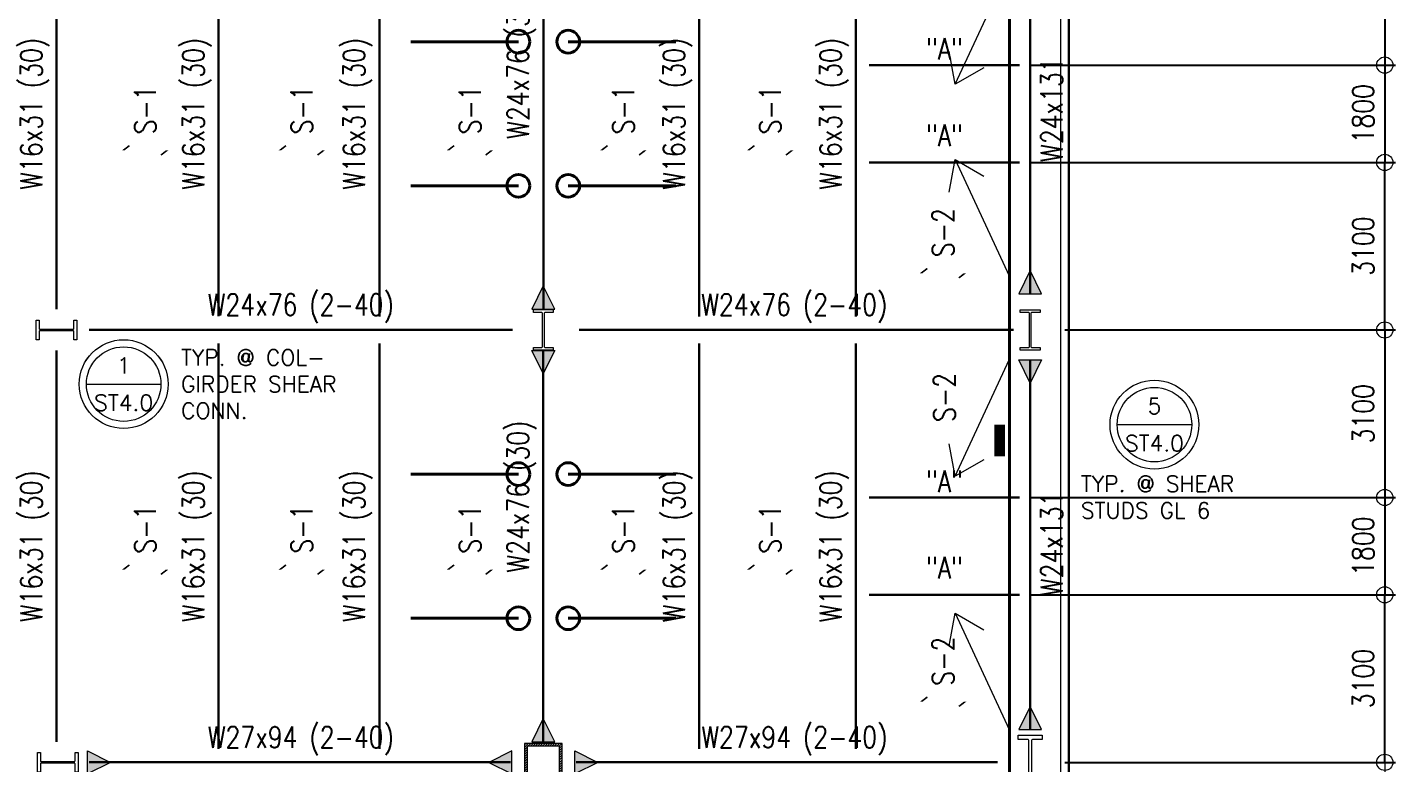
# Model space of a CAD drawing. Header units: millimetres. Extents: x 1506162 to 1722994, y -14989 to 120895.
# Drawn here: x 1579606 to 1604900, y 22493 to 36116 of the extents above; entities that cross this region are included whole.
import ezdxf
from ezdxf.enums import TextEntityAlignment as Align

# ---------------------------------------------------------------- set-up
doc = ezdxf.new("R2010")
doc.units = ezdxf.units.MM
doc.header["$MEASUREMENT"] = 0
doc.layers.get('0').update_dxf_attribs({"lineweight": 0})
for name, color, linetype, lineweight in [('A_ARCHITECTURAL BACKGROUND', 251, 'Continuous', 5), ('HATCH', 8, 'Continuous', 5), ('S-ANNO-DIMS', 252, 'Continuous', 5), ('S-ANNO-MARK', 2, 'Continuous', 9), ('S-ANNO-NPLT', 7, 'Continuous', 9), ('S-Anno-Symb', 143, 'Continuous', 9), ('S-Anno-Text', 52, 'Continuous', 15), ('S-BEAM', 5, 'Continuous', 30), ('S-BRACE', 2, 'Continuous', 9), ('S-COLS', 2, 'Continuous', 20), ('S-CONN', 1, 'Continuous', 9), ('S_COL', 2, 'Continuous', 20), ('S_DRB', 4, 'Continuous', 40), ('S_SLAB EDGE', 2, 'Continuous', 30)]:
    doc.layers.add(name, color=color, linetype=linetype, lineweight=lineweight)
doc.styles.add('ARIALNW', font='ARIALN.TTF')
doc.styles.add('ROMANSX', font='ROMANS.shx', dxfattribs={"height": 0.09375})
doc.styles.add('SIMPLEX', font='SIMPLEX.shx', dxfattribs={"width": 0.8, "height": 400})
doc.dimstyles.new('DIM 200', dxfattribs={"dimtxt": 0.36, "dimasz": 0.2, "dimexe": 0.1, "dimexo": 0, "dimgap": 0.08, "dimtad": 1, "dimlfac": 2, "dimrnd": 0.005, "dimzin": 1, "dimdsep": 46, "dimtxsty": 'ARIALNW', "dimcen": 0.09, "dimclrd": 6, "dimclre": 6, "dimclrt": 13, "dimadec": 0, "dimazin": 0, "dimtfac": 1, "dimtofl": 0, "dimtmove": 2, "dimatfit": 3, "dimfxl": 1, "dimtolj": 1, "dimtzin": 0, "dimarcsym": 0})
doc.dimstyles.new('DIM_200', dxfattribs={"dimtxt": 400, "dimasz": 2, "dimexe": 200, "dimexo": 200, "dimgap": 200, "dimtad": 1, "dimdec": 0, "dimrnd": 1, "dimzin": 1, "dimdsep": 46, "dimtxsty": 'SIMPLEX', "dimblk1": 'ESCADIM_ARW', "dimblk2": 'ESCADIM_ARW', "dimsah": 1, "dimcen": 50, "dimclrd": 251, "dimclre": 251, "dimclrt": 52, "dimazin": 0, "dimtfac": 1, "dimtdec": 0, "dimtofl": 0, "dimtmove": 0, "dimatfit": 3, "dimldrblk": 'ESCADIM_ARW', "dimfxl": 1, "dimtolj": 1, "dimtzin": 0, "dimarcsym": 0})

# ---------------------------------------------------------------- blocks, each defined once
blk = doc.blocks.new('6F PLAN')
at = {"layer": 'A_ARCHITECTURAL BACKGROUND', "ltscale": 10}
blk.add_line((44567, 11059, 0), (44567, 46483, 0), dxfattribs=at)
at = {"layer": 'S_SLAB EDGE', "ltscale": 0.05, "elevation": 0}
blk.add_lwpolyline([(5532, 15387), (6433, 30679), (7428, 32055), (6433, 33429), (5532, 48717), (7385, 48717), (7385, 53194), (8863, 53194), (8863, 55256), (10917, 55256), (10917, 56738), (26529, 56738), (26529, 56586), (44567, 56586), (44567, 56048), (46549, 56048), (46549, 39581), (44717, 39581), (44717, 10910)], dxfattribs=at)
blk = doc.blocks.new('6F COLUMN LAYOUT')
at = {"layer": 'HATCH', "ltscale": 0.05}
h = blk.add_hatch(dxfattribs=at)
h.set_pattern_fill('ANSI31', color=256, scale=250, style=0)
h.set_pattern_definition([(45, (-1555217.562, 2604.213), (-22.0970869, 22.0970869), [])])
h.paths.add_polyline_path([(34700, 23700), (35300, 23700), (35300, 24300), (34700, 24300)], flags=16)
h.paths.add_polyline_path([(34650, 23650), (35350, 23650), (35350, 24350), (34650, 24350)])
at = {"layer": 'S-COLS', "ltscale": 0.5, "elevation": 0}
for points in [[(34650, 23650), (35350, 23650), (35350, 24350), (34650, 24350)], [(34700, 23700), (35300, 23700), (35300, 24300), (34700, 24300)]]:
    blk.add_lwpolyline(points, close=True, dxfattribs=at)
at = {"layer": 'S_COL', "ltscale": 0.05, "elevation": 0}
for points in [[(25624, 32000), (25624, 32183), (25677, 32183), (25677, 32033, 0.414214), (25695, 32015), (26305, 32015, 0.414214), (26323, 32033), (26323, 32183), (26376, 32183), (26376, 31817), (26323, 31817), (26323, 31967, 0.414214), (26305, 31985), (25695, 31985, 0.414214), (25677, 31967), (25677, 31817), (25624, 31817), (25624, 32000)], [(35000, 32376), (35183, 32376), (35183, 32323), (35033, 32323, 0.414214), (35015, 32305), (35015, 31695, 0.414214), (35033, 31677), (35183, 31677), (35183, 31624), (34817, 31624), (34817, 31677), (34967, 31677, 0.414214), (34985, 31695), (34985, 32305, 0.414214), (34967, 32323), (34817, 32323), (34817, 32376), (35000, 32376)], [(44000, 32372), (44182, 32372), (44182, 32323), (44031, 32323, 0.414214), (44013, 32305), (44013, 31695, 0.414214), (44031, 31677), (44182, 31677), (44182, 31628), (43818, 31628), (43818, 31677), (43969, 31677, 0.414214), (43987, 31695), (43987, 32305, 0.414214), (43969, 32323), (43818, 32323), (43818, 32372), (44000, 32372)], [(25649, 24000), (25649, 24183), (25702, 24183), (25702, 24033, 0.414214), (25720, 24015), (26329, 24015, 0.414214), (26348, 24033), (26348, 24183), (26401, 24183), (26401, 23817), (26348, 23817), (26348, 23967, 0.414214), (26329, 23985), (25720, 23985, 0.414214), (25702, 23967), (25702, 23817), (25649, 23817), (25649, 24000)]]:
    blk.add_lwpolyline(points, format="xyb", dxfattribs=at)
at = {"layer": 'S_COL', "ltscale": 0.05}
blk.add_lwpolyline([(44001, 24506), (44222, 24506), (44222, 24424), (44053, 24424, 0.414214), (44024, 24395), (44024, 23605, 0.414214), (44053, 23576), (44222, 23576), (44222, 23494), (43780, 23494), (43780, 23576), (43949, 23576, 0.414214), (43978, 23605), (43978, 24395, 0.414214), (43949, 24424), (43780, 24424), (43780, 24506), (44001, 24506)], format="xyb", dxfattribs=at)
blk = doc.blocks.new('Bubble')
at = {"layer": 'S-ANNO-NPLT'}
blk.add_circle((0, 0), 0.2608, dxfattribs=at)
at = {"layer": 'S-Anno-Symb', "color": 0}
blk.add_line((-0.2188, 0), (0.2188, 0), dxfattribs=at)
blk.add_circle((0, 0), 0.2188, dxfattribs=at)
at = {"layer": 'S-Anno-Symb', "style": 'ROMANSX'}
for tag, p in [('1', (0, 0.1094)), ('S1', (0, -0.1094))]:
    blk.add_attdef(tag, text='', height=0.0937, dxfattribs=at).set_placement(p, align=Align.MIDDLE_CENTER)
at = {"layer": 'S-Anno-Symb', "style": 'ROMANSX', "width": 1.018385, "flags": 8}
blk.add_attdef('LONG', text='', height=0.0937, dxfattribs=at).set_placement((-0.1796, -0.1249), (0.1796, -0.1249), align=Align.FIT)
blk = doc.blocks.new('ESCADIM_ARW')
at = {"color": 7}
blk.add_line((-150, 0), (150, 0), dxfattribs=at)
blk.add_circle((0, 0), 75, dxfattribs=at)
blk = doc.blocks.new('*D29')
at = {"layer": 'Defpoints', "color": 0, "ltscale": 0.05, "transparency": 16777216}
for p in [(1597945, 27417, 0), (1597945, 25617, 0), (1604700, 25617)]:
    blk.add_point(p, dxfattribs=at)
at = {"layer": 'S-ANNO-DIMS', "color": 251, "lineweight": -2, "ltscale": 0.05, "transparency": 16777216}
for p, q in [((1598145, 27417), (1604900, 27417)), ((1604700, 27415), (1604700, 25619)), ((1598145, 25617), (1604900, 25617))]:
    blk.add_line(p, q, dxfattribs=at)
at = {"layer": 'S-ANNO-DIMS', "color": 251, "lineweight": -2, "ltscale": 0.05, "transparency": 16777216, "xscale": 2, "yscale": 2, "zscale": 2}
for p, rotation in [((1604700, 27417), 90), ((1604700, 25617), 270)]:
    blk.add_blockref('ESCADIM_ARW', p, dxfattribs=dict(at, rotation=rotation))
at = {"layer": 'S-ANNO-DIMS', "color": 52, "ltscale": 0.05, "transparency": 16777216, "insert": (1604300, 26517), "char_height": 400, "attachment_point": 5, "rotation": 90, "style": 'SIMPLEX'}
blk.add_mtext('\\A1;1800', dxfattribs=at)
blk = doc.blocks.new('*D30')
at = {"layer": 'Defpoints', "color": 0, "ltscale": 0.05, "transparency": 16777216}
for p in [(1597945, 25617, 0), (1604700, 25617), (1598586, 22517, 0)]:
    blk.add_point(p, dxfattribs=at)
at = {"layer": 'S-ANNO-DIMS', "color": 251, "lineweight": -2, "ltscale": 0.05, "transparency": 16777216}
for p, q in [((1598145, 25617), (1604900, 25617)), ((1604700, 22519), (1604700, 25615)), ((1598786, 22517), (1604900, 22517))]:
    blk.add_line(p, q, dxfattribs=at)
at = {"layer": 'S-ANNO-DIMS', "color": 251, "lineweight": -2, "ltscale": 0.05, "transparency": 16777216, "xscale": 2, "yscale": 2, "zscale": 2}
for p, rotation in [((1604700, 25617), 90), ((1604700, 22517), 270)]:
    blk.add_blockref('ESCADIM_ARW', p, dxfattribs=dict(at, rotation=rotation))
at = {"layer": 'S-ANNO-DIMS', "color": 52, "ltscale": 0.05, "transparency": 16777216, "insert": (1604300, 24067), "char_height": 400, "attachment_point": 5, "rotation": 90, "style": 'SIMPLEX'}
blk.add_mtext('\\A1;3100', dxfattribs=at)
blk = doc.blocks.new('*D31')
at = {"layer": 'Defpoints', "color": 0, "ltscale": 0.05, "transparency": 16777216}
for p in [(1598586, 30517, 0), (1597945, 27417, 0), (1604700, 27417)]:
    blk.add_point(p, dxfattribs=at)
at = {"layer": 'S-ANNO-DIMS', "color": 251, "lineweight": -2, "ltscale": 0.05, "transparency": 16777216}
for p, q in [((1598786, 30517), (1604900, 30517)), ((1604700, 30515), (1604700, 27419)), ((1598145, 27417), (1604900, 27417))]:
    blk.add_line(p, q, dxfattribs=at)
at = {"layer": 'S-ANNO-DIMS', "color": 251, "lineweight": -2, "ltscale": 0.05, "transparency": 16777216, "xscale": 2, "yscale": 2, "zscale": 2}
for p, rotation in [((1604700, 30517), 90), ((1604700, 27417), 270)]:
    blk.add_blockref('ESCADIM_ARW', p, dxfattribs=dict(at, rotation=rotation))
at = {"layer": 'S-ANNO-DIMS', "color": 52, "ltscale": 0.05, "transparency": 16777216, "insert": (1604300, 28967), "char_height": 400, "attachment_point": 5, "rotation": 90, "style": 'SIMPLEX'}
blk.add_mtext('\\A1;3100', dxfattribs=at)
blk = doc.blocks.new('*D32')
at = {"layer": 'Defpoints', "color": 0, "ltscale": 0.05, "transparency": 16777216}
for p in [(1597945, 33617, 0), (1604700, 33617), (1598586, 30517, 0)]:
    blk.add_point(p, dxfattribs=at)
at = {"layer": 'S-ANNO-DIMS', "color": 251, "lineweight": -2, "ltscale": 0.05, "transparency": 16777216}
for p, q in [((1598145, 33617), (1604900, 33617)), ((1604700, 30519), (1604700, 33615)), ((1598786, 30517), (1604900, 30517))]:
    blk.add_line(p, q, dxfattribs=at)
at = {"layer": 'S-ANNO-DIMS', "color": 251, "lineweight": -2, "ltscale": 0.05, "transparency": 16777216, "xscale": 2, "yscale": 2, "zscale": 2}
for p, rotation in [((1604700, 33617), 90), ((1604700, 30517), 270)]:
    blk.add_blockref('ESCADIM_ARW', p, dxfattribs=dict(at, rotation=rotation))
at = {"layer": 'S-ANNO-DIMS', "color": 52, "ltscale": 0.05, "transparency": 16777216, "insert": (1604300, 32067), "char_height": 400, "attachment_point": 5, "rotation": 90, "style": 'SIMPLEX'}
blk.add_mtext('\\A1;3100', dxfattribs=at)
blk = doc.blocks.new('*D33')
at = {"layer": 'Defpoints', "color": 0, "ltscale": 0.05, "transparency": 16777216}
for p in [(1597945, 35417, 0), (1597945, 33617, 0), (1604700, 33617)]:
    blk.add_point(p, dxfattribs=at)
at = {"layer": 'S-ANNO-DIMS', "color": 251, "lineweight": -2, "ltscale": 0.05, "transparency": 16777216}
for p, q in [((1598145, 35417), (1604900, 35417)), ((1604700, 35415), (1604700, 33619)), ((1598145, 33617), (1604900, 33617))]:
    blk.add_line(p, q, dxfattribs=at)
at = {"layer": 'S-ANNO-DIMS', "color": 251, "lineweight": -2, "ltscale": 0.05, "transparency": 16777216, "xscale": 2, "yscale": 2, "zscale": 2}
for p, rotation in [((1604700, 35417), 90), ((1604700, 33617), 270)]:
    blk.add_blockref('ESCADIM_ARW', p, dxfattribs=dict(at, rotation=rotation))
at = {"layer": 'S-ANNO-DIMS', "color": 52, "ltscale": 0.05, "transparency": 16777216, "insert": (1604300, 34517), "char_height": 400, "attachment_point": 5, "rotation": 90, "style": 'SIMPLEX'}
blk.add_mtext('\\A1;1800', dxfattribs=at)
blk = doc.blocks.new('*D34')
at = {"layer": 'Defpoints', "color": 0, "ltscale": 0.05, "transparency": 16777216}
for p in [(1598586, 38517, 0), (1597945, 35417, 0), (1604700, 35417)]:
    blk.add_point(p, dxfattribs=at)
at = {"layer": 'S-ANNO-DIMS', "color": 251, "lineweight": -2, "ltscale": 0.05, "transparency": 16777216}
for p, q in [((1598786, 38517), (1604900, 38517)), ((1604700, 38515), (1604700, 35419)), ((1598145, 35417), (1604900, 35417))]:
    blk.add_line(p, q, dxfattribs=at)
at = {"layer": 'S-ANNO-DIMS', "color": 251, "lineweight": -2, "ltscale": 0.05, "transparency": 16777216, "xscale": 2, "yscale": 2, "zscale": 2}
for p, rotation in [((1604700, 38517), 90), ((1604700, 35417), 270)]:
    blk.add_blockref('ESCADIM_ARW', p, dxfattribs=dict(at, rotation=rotation))
at = {"layer": 'S-ANNO-DIMS', "color": 52, "ltscale": 0.05, "transparency": 16777216, "insert": (1604300, 36967), "char_height": 400, "attachment_point": 5, "rotation": 90, "style": 'SIMPLEX'}
blk.add_mtext('\\A1;3100', dxfattribs=at)
blk = doc.blocks.new('6F FRAMING LAYOUT')
at = {"layer": 'S-CONN'}
for points in [[(32290, 24667), (32500, 25096), (32711, 24667)], [(23289, 24383), (23500, 24812), (23710, 24383)], [(23289, 23619), (23500, 23190), (23710, 23619)], [(32289, 23443), (32500, 23014), (32710, 23443)], [(32289, 16606), (32500, 17035), (32710, 16606)], [(23289, 16381), (23500, 16810), (23710, 16381)], [(15071, 15788), (15500, 15998), (15071, 16209)], [(22920, 15788), (22491, 15998), (22920, 16209)], [(24080, 15788), (24509, 15998), (24080, 16209)]]:
    blk.add_hatch(color=256, dxfattribs=at).paths.add_polyline_path(points)
at = {"layer": 'S-BEAM'}
for p, q in [((14501, 24381, 0), (14501, 31679, 0)), ((17497, 31750, 0), (17497, 24251, 0)), ((20469, 31750, 0), (20469, 24250, 0)), ((23501, 24381, 0), (23501, 31679, 0)), ((26383, 31749, 0), (26383, 24249, 0)), ((29276, 31748, 0), (29276, 24249, 0)), ((32501, 24667, 0), (32500, 31395, 0)), ((29526, 28898, 0), (32301, 28898, 0)), ((29526, 27098, 0), (32301, 27098, 0)), ((22928, 24000, 0), (15106, 24001, 0)), ((24160, 24000, 0), (32195, 24001, 0)), ((14500, 16381, 0), (14500, 23619, 0)), ((17497, 16250, 0), (17497, 23751, 0)), ((20469, 16250, 0), (20469, 23750, 0)), ((23500, 16381, 0), (23500, 23619, 0)), ((26383, 23749, 0), (26383, 16250, 0)), ((29276, 23749, 0), (29276, 16250, 0)), ((32500, 16606, 0), (32500, 23443, 0)), ((29526, 20898, 0), (32301, 20898, 0)), ((29526, 19098, 0), (32301, 19098, 0)), ((22894, 16000, 0), (15106, 16000, 0)), ((24106, 16000, 0), (31894, 16000, 0))]:
    blk.add_line(p, q, dxfattribs=at)
at = {"layer": 'S-CONN', "color": 1, "elevation": 0}
for points in [[(32711, 24667), (32500, 25096), (32290, 24667), (32712, 24667)], [(23710, 24383), (23500, 24812), (23289, 24383), (23711, 24383)], [(23710, 23619), (23500, 23190), (23289, 23619), (23711, 23619)], [(32710, 23443), (32500, 23014), (32289, 23443), (32711, 23443)], [(32710, 16606), (32500, 17035), (32289, 16606), (32711, 16606)], [(23710, 16381), (23500, 16810), (23289, 16381), (23711, 16381)], [(15071, 16209), (15500, 15998), (15071, 15788), (15071, 16210)], [(22920, 16209), (22491, 15998), (22920, 15788), (22920, 16210)], [(24080, 16209), (24509, 15998), (24080, 15788), (24080, 16210)]]:
    blk.add_lwpolyline(points, dxfattribs=at)
at = {"layer": 'S-BRACE', "ltscale": 0.5}
for points in [[(31111, 28546, 0), (32113, 30698, 0)], [(31111, 27150, 0), (32113, 24999, 0)], [(31112, 21292, 0), (32114, 23443, 0)], [(31112, 18757, 0), (32114, 16606, 0)]]:
    blk.add_leader(points, dimstyle='DIM 200', override={"dimasz": 500, "dimtad": 0, "dimclrd": 2, "dimldrblk": 'Open90', "dimfxl": 0.18}, dxfattribs=at)

msp = doc.modelspace()

# ---------------------------------------------------------------- linework, layer by layer
at = {"layer": 'S-ANNO-MARK'}
for points, elevation in [([(1581491.84705, 33927.05465, 29.99952, 29.99952, 0), (1581378.80273, 33840.05352, 0, 0, 0), (1582188.38028, 33840.05352, 29.99952, 29.99952, 0), (1582075.33595, 33753.05239, 0, 0, 0)], 0), ([(1584387.1047, 33927.25823, 29.99952, 29.99952, 0), (1584274.06037, 33840.25709, 0, 0, 0), (1585083.63792, 33840.25709, 29.99952, 29.99952, 0), (1584970.59359, 33753.25596, 0, 0, 0)], -0.00001), ([(1587494.90325, 33927.05465, 29.99952, 29.99952, 0), (1587381.85892, 33840.05352, 0, 0, 0), (1588191.43647, 33840.05352, 29.99952, 29.99952, 0), (1588078.39214, 33753.05239, 0, 0, 0)], 0.00001), ([(1590331.19372, 33927.05465, 29.99952, 29.99952, 0), (1590218.14939, 33840.05352, 0, 0, 0), (1591027.72694, 33840.05352, 29.99952, 29.99952, 0), (1590914.68261, 33753.05239, 0, 0, 0)], 0.00002), ([(1593045.97259, 33927.05465, 29.99952, 29.99952, 0), (1592932.92826, 33840.05352, 0, 0, 0), (1593742.50581, 33840.05352, 29.99952, 29.99952, 0), (1593629.46148, 33753.05239, 0, 0, 0)], 0), ([(1596241.55331, 31654.04826, 29.99952, 29.99952, 0), (1596128.50898, 31567.04712, 0, 0, 0), (1596938.08653, 31567.04712, 29.99952, 29.99952, 0), (1596825.0422, 31480.04599, 0, 0, 0)], -0.00001), ([(1581491.84705, 26169.65949, 29.99952, 29.99952, 0), (1581378.80273, 26082.65836, 0, 0, 0), (1582188.38028, 26082.65836, 29.99952, 29.99952, 0), (1582075.33595, 25995.65722, 0, 0, 0)], 0), ([(1584387.1047, 26169.86306, 29.99952, 29.99952, 0), (1584274.06037, 26082.86193, 0, 0, 0), (1585083.63792, 26082.86193, 29.99952, 29.99952, 0), (1584970.59359, 25995.86079, 0, 0, 0)], -0.00001), ([(1587494.90325, 26169.65949, 29.99952, 29.99952, 0), (1587381.85892, 26082.65836, 0, 0, 0), (1588191.43647, 26082.65836, 29.99952, 29.99952, 0), (1588078.39214, 25995.65722, 0, 0, 0)], 0.00001), ([(1590331.19372, 26169.65949, 29.99952, 29.99952, 0), (1590218.14939, 26082.65836, 0, 0, 0), (1591027.72694, 26082.65836, 29.99952, 29.99952, 0), (1590914.68261, 25995.65722, 0, 0, 0)], 0.00002), ([(1593045.97259, 26169.65949, 29.99952, 29.99952, 0), (1592932.92826, 26082.65836, 0, 0, 0), (1593742.50581, 26082.65836, 29.99952, 29.99952, 0), (1593629.46148, 25995.65722, 0, 0, 0)], 0), ([(1596243.42838, 23725.93033, 29.99952, 29.99952, 0), (1596130.38405, 23638.9292, 0, 0, 0), (1596939.96161, 23638.9292, 29.99952, 29.99952, 0), (1596826.91728, 23551.92807, 0, 0, 0)], 0)]:
    msp.add_lwpolyline(points, format="xyseb", dxfattribs=dict(at, elevation=elevation))
at = {"layer": 'S-ANNO-NPLT'}
for centre in [(1581385.90291, 29514.21124, 0), (1600441.76383, 28764.90339, -0.00002)]:
    msp.add_circle(centre, 821.36597, dxfattribs=at)
at = {"layer": 'S-Anno-Symb', "linetype": 'ByBlock'}
for points, elevation in [([(1580564.53694, 29514.21124, 0, 0, 0), (1578653.68197, 29514.21124, 196.07256, 196.07256, 0), (1578653.68197, 30102.42892, 0, 0, 0)], 0), ([(1599620.39786, 28764.90339, 0, 0, 0), (1597579.98289, 28764.90339, 196.07256, 196.07256, 0), (1597579.98289, 28176.68571, 0, 0, 0)], -0.00001)]:
    msp.add_lwpolyline(points, format="xyseb", dxfattribs=dict(at, elevation=elevation))
at = {"layer": 'S_DRB'}
for p, q in [((1586694.03713, 35850.18447, 0.00001), (1588683.67011, 35850.18447, 0.00001)), ((1591594.03713, 35850.18447, 0.00001), (1589604.40415, 35850.18447, 0.00001)), ((1586694.03713, 33183.51781, 0.00001), (1588683.67011, 33183.51781, 0.00001)), ((1591594.03713, 33183.51781, 0.00001), (1589604.40415, 33183.51781, 0.00001)), ((1586694.03713, 27850.18447, -0.00001), (1588683.67011, 27850.18447, -0.00001)), ((1591594.03713, 27850.18447, -0.00001), (1589604.40415, 27850.18447, -0.00001)), ((1586694.03713, 25183.51781, -0.00001), (1588683.67011, 25183.51781, -0.00001)), ((1591594.03713, 25183.51781, -0.00001), (1589604.40415, 25183.51781, -0.00001))]:
    msp.add_line(p, q, dxfattribs=at)
at = {"layer": 'S_DRB', "color": 4, "elevation": 0}
msp.add_lwpolyline([(1597313.05713, 10510.4938), (1597763.05713, 10510.4938), (1597763.05713, 54123.75511), (1597313.05713, 54123.75511)], dxfattribs=at)
at = {"layer": 'S_DRB'}
for centre in [(1588683.67011, 35850.18447, 0.00001), (1589604.40415, 35850.18447, 0.00001), (1588683.67011, 33183.51781, 0.00001), (1589604.40415, 33183.51781, 0.00001), (1588683.67011, 27850.18447, -0.00001), (1589604.40415, 27850.18447, -0.00001), (1588683.67011, 25183.51781, -0.00001), (1589604.40415, 25183.51781, -0.00001)]:
    msp.add_circle(centre, 210.36702, dxfattribs=at)

# ---------------------------------------------------------------- block references
msp.add_blockref('6F FRAMING LAYOUT', (1565643.72869, 6518.47946, 0))
at = {"layer": 'A_ARCHITECTURAL BACKGROUND'}
msp.add_blockref('6F PLAN', (1554144.03713, -1483.14886, 0), dxfattribs=at)
at = {"layer": 'S-Anno-Symb', "xscale": 3149.760000000242, "yscale": 3149.760000000242, "zscale": 3149.760000000242}
for p, values in [((1581385.90291, 29514.21124, 0), {'1': '1', 'S1': 'ST4.0'}), ((1600441.76383, 28764.90339, -0.00002), {'1': '5', 'S1': 'ST4.0'})]:
    msp.add_blockref('Bubble', p, dxfattribs=at).add_auto_attribs(values)
at = {"layer": 'S-Anno-Text'}
msp.add_blockref('6F COLUMN LAYOUT', (1554144.03713, -1483.14886, 0), dxfattribs=at)

# ---------------------------------------------------------------- texts
at = {"layer": 'S-ANNO-DIMS', "color": 52, "char_height": 400, "attachment_point": 5, "rotation": 90, "style": 'SIMPLEX'}
for s, insert in [('\\A1;{\\W0.8;W24x76 (30)}', (1588744.03713, 35457.80948, 0.00001)), ('\\A1;{\\W0.8;W16x31 (30)}', (1579745.12705, 34518.39884, 0)), ('\\A1;{\\W0.8;W16x31 (30)}', (1582740.98094, 34518.39884, 0)), ('\\A1;{\\W0.8;W16x31 (30)}', (1585712.54428, 34518.39884, 0)), ('\\A1;{\\W0.8;W16x31 (30)}', (1591626.69505, 34518.39884, -0.00001)), ('\\A1;{\\W0.8;W16x31 (30)}', (1594520.15549, 34518.39884, -0.00001)), ('\\A1;{\\W0.8;W24x131}', (1598543.86124, 34593.77511, 0)), ('\\A1;\\pxqc;{\\W0.8;S-1}', (1581783.5915, 34590.05352, 0)), ('\\A1;\\pxqc;{\\W0.8;S-1}', (1584678.84914, 34590.25709, -0.00001)), ('\\A1;\\pxqc;{\\W0.8;S-1}', (1587786.64769, 34590.05352, 0.00001)), ('\\A1;\\pxqc;{\\W0.8;S-1}', (1590622.93816, 34590.05352, 0.00002)), ('\\A1;\\pxqc;{\\W0.8;S-1}', (1593337.71704, 34590.05352, 0)), ('\\A1;\\pxqc;S-2', (1596533.29776, 32317.04712, -0.00001)), ('\\A1;\\pxqc;S-2', (1596557.47676, 29268.22599, 0)), ('\\A1;{\\W0.8;W24x76 (30)}', (1588744.03713, 27435.40311, -0.00001)), ('\\A1;{\\W0.8;W16x31 (30)}', (1579744.03713, 26516.85114, 0)), ('\\A1;{\\W0.8;W16x31 (30)}', (1582740.98094, 26517.16355, 0)), ('\\A1;{\\W0.8;W16x31 (30)}', (1585712.54428, 26516.95685, 0)), ('\\A1;{\\W0.8;W16x31 (30)}', (1591626.69505, 26516.54546, 0)), ('\\A1;{\\W0.8;W16x31 (30)}', (1594520.15549, 26516.34419, 0)), ('\\A1;{\\W0.8;W24x131}', (1598543.31628, 26559.79134, -0.00001)), ('\\A1;\\pxqc;{\\W0.8;S-1}', (1581783.5915, 26832.65836, 0)), ('\\A1;\\pxqc;{\\W0.8;S-1}', (1584678.84914, 26832.86193, -0.00001)), ('\\A1;\\pxqc;{\\W0.8;S-1}', (1587786.64769, 26832.65836, 0.00001)), ('\\A1;\\pxqc;{\\W0.8;S-1}', (1590622.93816, 26832.65836, 0.00002)), ('\\A1;\\pxqc;{\\W0.8;S-1}', (1593337.71704, 26832.65836, 0)), ('\\A1;\\pxqc;S-2', (1596533.34619, 24388.9292, 0))]:
    msp.add_mtext(s, dxfattribs=dict(at, insert=insert))
at = {"layer": 'S-ANNO-DIMS', "color": 52, "char_height": 400, "attachment_point": 5, "style": 'SIMPLEX'}
for s, insert in [('\\A1;{\\W0.8;"A"}', (1596557.47676, 35718.47946, -0.00001)), ('\\A1;{\\W0.8;"A"}', (1596557.47676, 34118.47946, -0.00001)), ('\\A1;{\\W0.8;W24x76 (2-40)}', (1584659.54358, 30917.4257, -0.00001)), ('\\A1;{\\W0.8;W24x76 (2-40)}', (1593782.41164, 30917.4541, -0.00002)), ('\\A1;{\\W0.8;"A"}', (1596557.47676, 27718.47946, -0.00001)), ('\\A1;{\\W0.8;"A"}', (1596557.47676, 26118.47946, -0.00001)), ('\\A1;W27x94 (2-40)', (1584660.65731, 22916.60938, -0.00002)), ('\\A1;W27x94 (2-40)', (1593783.52536, 22916.63778, -0.00002))]:
    msp.add_mtext(s, dxfattribs=dict(at, insert=insert))
at = {"layer": 'S-Anno-Symb', "char_height": 295.29, "attachment_point": 4, "style": 'ROMANSX'}
for s, insert, width in [('TYP. @ COL-\\PGIRDER SHEAR\\PCONN.', (1582447.04889, 29514.21124, 0), 6780.3427625), ('TYP. @ SHEAR\\PSTUDS GL 6', (1599082.6667, 27423.63153, -0.00004), 4093.5150308)]:
    msp.add_mtext(s, dxfattribs=dict(at, insert=insert, width=width))

# ---------------------------------------------------------------- dimensions: what is measured, and where the dimension line sits
at = {"layer": 'S-ANNO-DIMS', "ltscale": 0.05}
for base, p1, p2, angle, picture, middle in [((1604700.31537, 35416.85114, 0), (1598586.40855, 38516.85114, 0), (1597944.79804, 35416.85114, -0.00001), 270, '*D34', (1604300.31537, 36966.85114, 0)), ((1604700.31537, 33616.85114, 0), (1597944.79804, 35416.85114, -0.00001), (1597944.79804, 33616.85114, -0.00001), 270, '*D33', (1604300.31537, 34516.85114, 0)), ((1604700.31537, 33616.85114, 0), (1598586.40855, 30516.85114, 0), (1597944.79804, 33616.85114, -0.00001), 90, '*D32', (1604300.31537, 32066.85114, 0)), ((1604700.31537, 27416.85114, 0), (1598586.40855, 30516.85114, 0), (1597944.79804, 27416.85114, -0.00001), 270, '*D31', (1604300.31537, 28966.85114, 0)), ((1604700.31537, 25616.85114, 0), (1597944.79804, 27416.85114, -0.00001), (1597944.79804, 25616.85114, -0.00001), 270, '*D29', (1604300.31537, 26516.85114, 0)), ((1604700.31537, 25616.85114, 0), (1598586.40855, 22516.85114, 0.00001), (1597944.79804, 25616.85114, -0.00001), 90, '*D30', (1604300.31537, 24066.85114, 0))]:
    dim = msp.add_linear_dim(base=base, p1=p1, p2=p2, angle=angle, dimstyle='DIM_200', dxfattribs=at)
    dim.commit()
    dim.dimension.update_dxf_attribs({"geometry": picture, "text_midpoint": middle})

doc.saveas('drawing.dxf')
